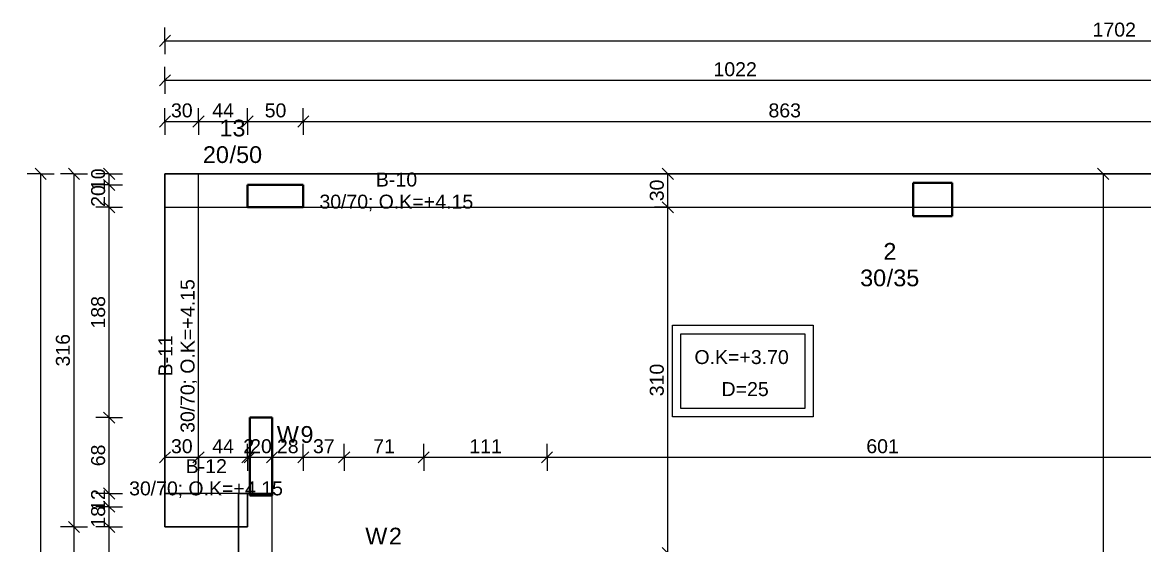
# Model space of a CAD drawing. Header units: centimetres. Extents: x 43 to 2252, y 95 to 1890.
# Drawn here: x 43 to 1049, y 1422 to 1890 of the extents above; entities that cross this region are included whole.
import ezdxf

# ---------------------------------------------------------------- set-up
doc = ezdxf.new("R2010")
doc.units = ezdxf.units.CM
doc.linetypes.add('Beton Ole', pattern=[0.3, 0.15, -0.15])
for name, color, linetype, lineweight in [('Dimensions', 130, 'Continuous', 9), ('Dimensions-50', 130, 'Continuous', 9), ('Floor Tags', 130, 'Continuous', 9), ('IfcBuildingElementProxy', 7, 'Continuous', 18), ('IfcColumn', 6, 'Continuous', 18), ('IfcSlab', 7, 'Continuous', 18), ('IfcWall', 7, 'Continuous', 25), ('Structural Column Tags', 130, 'Continuous', 9), ('Structural Columns', 6, 'Continuous', 50), ('Structural Framing Tags', 130, 'Continuous', 9), ('Wall Tags', 130, 'Continuous', 9)]:
    doc.layers.add(name, color=color, linetype=linetype, lineweight=lineweight)
doc.styles.add('Arial', font='arial.ttf', dxfattribs={"height": 12.5})
doc.styles.add('Arial_1', font='arial.ttf', dxfattribs={"height": 15})
doc.dimstyles.new('Deng_-_2mm_Arial_2', dxfattribs={"dimscale": 30.48, "dimtxt": 12.753242, "dimasz": 0.328084, "dimexe": 0.393701, "dimexo": 0.0625, "dimgap": 0, "dimtad": 1, "dimdec": 0, "dimzin": 0, "dimdsep": 46, "dimtxsty": 'Arial', "dimblk1": 'OBLIQUE', "dimblk2": 'OBLIQUE', "dimsah": 1, "dimcen": 0.09, "dimazin": 0, "dimtfac": 1, "dimtdec": 4, "dimtix": 1, "dimtmove": 0, "dimatfit": 3, "dimfxl": 0.393701, "dimfxlon": 1, "dimtvp": 1, "dimtolj": 1, "dimtzin": 0, "dimarcsym": 2})

# ---------------------------------------------------------------- blocks, each defined once
blk = doc.blocks.new('M_Concrete-Rectangular Beam1 - 30_70-8936688-K-31')
at = {"layer": 'IfcBuildingElementProxy'}
for p, q in [((-105.3, 15), (-105.3, 7.1)), ((-105.3, 7.1), (-105.3, 15)), ((140, 15), (-105.3, 15)), ((-105.3, 15), (170, 15)), ((170, 15), (140, 15)), ((170, 15), (170, 7)), ((170, 5), (170, 15)), ((170, 7), (170, 5)), ((-105.3, -15), (168, -15)), ((-105.3, -15), (168, -15))]:
    blk.add_line(p, q, dxfattribs=at)
at = {"layer": 'IfcBuildingElementProxy', "color": 43}
for p, q in [((-105.3, 7.1), (-105.3, -15)), ((-105.3, -15), (-105.3, 7.1)), ((170, 5), (170, -15)), ((170, -15), (170, 5)), ((168, -15), (170, -15)), ((168, -15), (170, -15))]:
    blk.add_line(p, q, dxfattribs=at)
blk = doc.blocks.new('M_Concrete-Rectangular Beam1 - 30_70-9055821-K-31')
at = {"layer": 'IfcBuildingElementProxy'}
for p, q in [((-36, 15), (-36, -15)), ((-36, -15), (-36, 15)), ((-28, 15), (-36, 15)), ((-36, 15), (38, 15)), ((38, 15), (-28, 15)), ((38, 15), (38, -15)), ((38, -15), (38, 15)), ((-36, -15), (-28, -15)), ((-36, -15), (38, -15)), ((-28, -15), (8, -15)), ((8, -15), (38, -15))]:
    blk.add_line(p, q, dxfattribs=at)
blk = doc.blocks.new('M_Concrete-Rectangular Beam1 - 30_70-8937040-K-31')
at = {"layer": 'IfcBuildingElementProxy'}
for p, q in [((-135.7, 15), (-135.7, -15)), ((-135.7, -15), (-135.7, 15)), ((120.8, 15), (-135.7, 15)), ((-135.7, 15), (150.8, 15)), ((150.8, 15), (120.8, 15)), ((150.8, 15), (150.8, -15)), ((150.8, -15), (150.8, 15)), ((-135.7, -15), (120.8, -15)), ((-135.7, -15), (150.8, -15)), ((120.8, -15), (150.8, -15))]:
    blk.add_line(p, q, dxfattribs=at)
blk = doc.blocks.new('M_Concrete-Rectangular Beam1 - 30_70-9004082-K-31')
at = {"layer": 'IfcBuildingElementProxy'}
for p, q in [((-126.5, 15), (-126.5, -15)), ((-126.5, -15), (-126.5, 15)), ((-96.5, 15), (-126.5, 15)), ((-126.5, 15), (895.6, 15)), ((895.6, 15), (-96.5, 15)), ((-126.5, -15), (-96.5, -15)), ((-126.5, -15), (-52.5, -15)), ((-96.5, -15), (-52.5, -15)), ((-2.5, -15), (544.2, -15)), ((-2.5, -15), (544.2, -15)), ((579.2, -15), (860.6, -15)), ((579.2, -15), (895.6, -15))]:
    blk.add_line(p, q, dxfattribs=at)
at = {"layer": 'IfcBuildingElementProxy', "color": 252}
for p, q in [((-52.5, -15), (-2.5, -15)), ((-52.5, -15), (-2.5, -15)), ((544.2, -15), (579.2, -15)), ((544.2, -15), (579.2, -15))]:
    blk.add_line(p, q, dxfattribs=at)
blk = doc.blocks.new('TAGFLOOR - D_-1983752-K-31')
at = {"layer": 'Floor Tags'}
for p, q in [((-1.548, -0.773), (-1.548, 0.87)), ((-1.548, 0.87), (0.976, 0.87)), ((0.976, 0.87), (0.976, -0.773)), ((-1.398, 0.72), (0.826, 0.72)), ((-1.398, -0.623), (-1.398, 0.72)), ((0.826, 0.72), (0.826, -0.623)), ((0.976, -0.773), (-1.548, -0.773)), ((0.826, -0.623), (-1.398, -0.623))]:
    blk.add_line(p, q, dxfattribs=at)
blk = doc.blocks.new('DIMBLOCK1-K-31')
at = {"layer": 'Dimensions-50', "transparency": 16777216}
for p, q in [((170.7, 1801.6), (170.7, 1813.6)), ((200.7, 1801.6), (200.7, 1813.6)), ((170.7, 1801.6), (165.7, 1796.6)), ((170.7, 1801.6), (175.7, 1806.6)), ((170.7, 1801.6), (200.7, 1801.6)), ((170.7, 1801.6), (170.7, 1789.6)), ((200.7, 1801.6), (195.7, 1796.6)), ((200.7, 1801.6), (205.7, 1806.6)), ((200.7, 1801.6), (200.7, 1789.6))]:
    blk.add_line(p, q, dxfattribs=at)
at = {"layer": 'Dimensions-50', "color": 0, "transparency": 16777216, "insert": (176.1, 1817.8), "char_height": 12.5, "width": 23.074, "attachment_point": 1, "line_spacing_factor": 0.941778, "style": 'Arial'}
blk.add_mtext('30', dxfattribs=at)
blk = doc.blocks.new('_Oblique')
at = {"color": 0, "linetype": 'ByBlock', "lineweight": -2}
blk.add_line((-0.5, -0.5), (0.5, 0.5), dxfattribs=at)
blk = doc.blocks.new('DIMBLOCK2-K-31')
at = {"layer": 'Dimensions-50', "transparency": 16777216}
for p, q in [((200.7, 1801.6), (200.7, 1813.6)), ((244.7, 1801.6), (244.7, 1813.6)), ((200.7, 1801.6), (195.7, 1796.6)), ((200.7, 1801.6), (205.7, 1806.6)), ((200.7, 1801.6), (244.7, 1801.6)), ((200.7, 1801.6), (200.7, 1789.6)), ((244.7, 1801.6), (239.7, 1796.6)), ((244.7, 1801.6), (249.7, 1806.6)), ((244.7, 1801.6), (244.7, 1789.6))]:
    blk.add_line(p, q, dxfattribs=at)
at = {"layer": 'Dimensions-50', "color": 0, "transparency": 16777216, "insert": (213.1, 1817.8), "char_height": 12.5, "width": 23.074, "attachment_point": 1, "line_spacing_factor": 0.941778, "style": 'Arial'}
blk.add_mtext('44', dxfattribs=at)
blk = doc.blocks.new('DIMBLOCK3-K-31')
at = {"layer": 'Dimensions-50', "transparency": 16777216}
for p, q in [((244.7, 1801.6), (244.7, 1813.6)), ((294.7, 1801.6), (294.7, 1813.6)), ((244.7, 1801.6), (239.7, 1796.6)), ((244.7, 1801.6), (249.7, 1806.6)), ((244.7, 1801.6), (294.7, 1801.6)), ((244.7, 1801.6), (244.7, 1789.6)), ((294.7, 1801.6), (289.7, 1796.6)), ((294.7, 1801.6), (299.7, 1806.6)), ((294.7, 1801.6), (294.7, 1789.6))]:
    blk.add_line(p, q, dxfattribs=at)
at = {"layer": 'Dimensions-50', "color": 0, "transparency": 16777216, "insert": (260.1, 1817.8), "char_height": 12.5, "width": 23.074, "attachment_point": 1, "line_spacing_factor": 0.941778, "style": 'Arial'}
blk.add_mtext('50', dxfattribs=at)
blk = doc.blocks.new('DIMBLOCK4-K-31')
at = {"layer": 'Dimensions-50', "transparency": 16777216}
for p, q in [((294.7, 1801.6), (294.7, 1813.6)), ((1157.8, 1801.6), (1157.8, 1813.6)), ((294.7, 1801.6), (289.7, 1796.6)), ((294.7, 1801.6), (299.7, 1806.6)), ((294.7, 1801.6), (1157.8, 1801.6)), ((294.7, 1801.6), (294.7, 1789.6)), ((1157.8, 1801.6), (1152.8, 1796.6)), ((1157.8, 1801.6), (1162.8, 1806.6)), ((1157.8, 1801.6), (1157.8, 1789.6))]:
    blk.add_line(p, q, dxfattribs=at)
at = {"layer": 'Dimensions-50', "color": 0, "transparency": 16777216, "insert": (711.8, 1817.8), "char_height": 12.5, "width": 34.61, "attachment_point": 1, "line_spacing_factor": 0.941778, "style": 'Arial'}
blk.add_mtext('863', dxfattribs=at)
blk = doc.blocks.new('DIMBLOCK8-K-31')
at = {"layer": 'Dimensions-50', "transparency": 16777216}
for p, q in [((170.7, 1838.5), (170.7, 1850.5)), ((170.7, 1838.5), (175.7, 1843.5)), ((1192.8, 1838.5), (1192.8, 1850.5)), ((1192.8, 1838.5), (1197.8, 1843.5)), ((170.7, 1838.5), (165.7, 1833.5)), ((170.7, 1838.5), (1192.8, 1838.5)), ((170.7, 1838.5), (170.7, 1826.5)), ((1192.8, 1838.5), (1187.8, 1833.5)), ((1192.8, 1838.5), (1192.8, 1826.5))]:
    blk.add_line(p, q, dxfattribs=at)
at = {"layer": 'Dimensions-50', "color": 0, "transparency": 16777216, "insert": (662.5, 1854.7), "char_height": 12.5, "width": 46.147, "attachment_point": 1, "line_spacing_factor": 0.941778, "style": 'Arial'}
blk.add_mtext('1022', dxfattribs=at)
blk = doc.blocks.new('DIMBLOCK10-K-31')
at = {"layer": 'Dimensions-50', "transparency": 16777216}
for p, q in [((170.7, 1873.9), (170.7, 1885.9)), ((1872.6, 1873.9), (1872.6, 1885.9)), ((170.7, 1873.9), (165.7, 1868.9)), ((170.7, 1873.9), (175.7, 1878.9)), ((170.7, 1873.9), (1872.6, 1873.9)), ((170.7, 1873.9), (170.7, 1861.9)), ((1872.6, 1873.9), (1867.6, 1868.9)), ((1872.6, 1873.9), (1877.6, 1878.9)), ((1872.6, 1873.9), (1872.6, 1861.9))]:
    blk.add_line(p, q, dxfattribs=at)
at = {"layer": 'Dimensions-50', "color": 0, "transparency": 16777216, "insert": (1002.4, 1890.2), "char_height": 12.5, "width": 46.147, "attachment_point": 1, "line_spacing_factor": 0.941778, "style": 'Arial'}
blk.add_mtext('1702', dxfattribs=at)
blk = doc.blocks.new('DIMBLOCK71-K-31')
at = {"layer": 'Dimensions-50', "transparency": 16777216}
for p, q in [((120.7, 1438.2), (115.7, 1443.2)), ((120.7, 1438.2), (108.7, 1438.2)), ((120.7, 1204.4), (120.7, 1438.2)), ((120.7, 1438.2), (125.7, 1433.2)), ((120.7, 1438.2), (132.7, 1438.2)), ((120.7, 1204.4), (115.7, 1209.4)), ((120.7, 1204.4), (108.7, 1204.4)), ((120.7, 1204.4), (125.7, 1199.4)), ((120.7, 1204.4), (132.7, 1204.4))]:
    blk.add_line(p, q, dxfattribs=at)
at = {"layer": 'Dimensions-50', "color": 0, "transparency": 16777216, "insert": (104.5, 1306.9), "char_height": 12.5, "width": 34.61, "attachment_point": 1, "rotation": 90, "line_spacing_factor": 0.941778, "style": 'Arial'}
blk.add_mtext('234', dxfattribs=at)
blk = doc.blocks.new('DIMBLOCK72-K-31')
at = {"layer": 'Dimensions-50', "transparency": 16777216}
for p, q in [((120.7, 1456.3), (115.7, 1461.3)), ((120.7, 1456.3), (108.7, 1456.3)), ((120.7, 1438.2), (120.7, 1456.3)), ((120.7, 1456.3), (125.7, 1451.3)), ((120.7, 1456.3), (132.7, 1456.3)), ((120.7, 1438.2), (115.7, 1443.2)), ((120.7, 1438.2), (108.7, 1438.2)), ((120.7, 1438.2), (125.7, 1433.2)), ((120.7, 1438.2), (132.7, 1438.2))]:
    blk.add_line(p, q, dxfattribs=at)
at = {"layer": 'Dimensions-50', "color": 0, "transparency": 16777216, "insert": (104.5, 1437.6), "char_height": 12.5, "width": 23.074, "attachment_point": 1, "rotation": 90, "line_spacing_factor": 0.941778, "style": 'Arial'}
blk.add_mtext('18', dxfattribs=at)
blk = doc.blocks.new('DIMBLOCK73-K-31')
at = {"layer": 'Dimensions-50', "transparency": 16777216}
for p, q in [((120.7, 1468.2), (115.7, 1473.2)), ((120.7, 1468.2), (108.7, 1468.2)), ((120.7, 1456.3), (115.7, 1461.3)), ((120.7, 1456.3), (120.7, 1468.2)), ((120.7, 1468.2), (125.7, 1463.2)), ((120.7, 1468.2), (132.7, 1468.2)), ((120.7, 1456.3), (108.7, 1456.3)), ((120.7, 1456.3), (125.7, 1451.3)), ((120.7, 1456.3), (132.7, 1456.3))]:
    blk.add_line(p, q, dxfattribs=at)
at = {"layer": 'Dimensions-50', "color": 0, "transparency": 16777216, "insert": (104.5, 1452.6), "char_height": 12.5, "width": 23.074, "attachment_point": 1, "rotation": 90, "line_spacing_factor": 0.941778, "style": 'Arial'}
blk.add_mtext('12', dxfattribs=at)
blk = doc.blocks.new('DIMBLOCK74-K-31')
at = {"layer": 'Dimensions-50', "transparency": 16777216}
for p, q in [((120.7, 1536.2), (115.7, 1541.2)), ((120.7, 1536.2), (108.7, 1536.2)), ((120.7, 1468.2), (120.7, 1536.2)), ((120.7, 1536.2), (125.7, 1531.2)), ((120.7, 1536.2), (132.7, 1536.2)), ((120.7, 1468.2), (115.7, 1473.2)), ((120.7, 1468.2), (108.7, 1468.2)), ((120.7, 1468.2), (125.7, 1463.2)), ((120.7, 1468.2), (132.7, 1468.2))]:
    blk.add_line(p, q, dxfattribs=at)
at = {"layer": 'Dimensions-50', "color": 0, "transparency": 16777216, "insert": (104.5, 1492.6), "char_height": 12.5, "width": 23.074, "attachment_point": 1, "rotation": 90, "line_spacing_factor": 0.941778, "style": 'Arial'}
blk.add_mtext('68', dxfattribs=at)
blk = doc.blocks.new('DIMBLOCK75-K-31')
at = {"layer": 'Dimensions-50', "transparency": 16777216}
for p, q in [((120.7, 1724.7), (108.7, 1724.7)), ((120.7, 1724.7), (115.7, 1729.7)), ((120.7, 1536.2), (120.7, 1724.7)), ((120.7, 1724.7), (125.7, 1719.7)), ((120.7, 1724.7), (132.7, 1724.7)), ((120.7, 1536.2), (115.7, 1541.2)), ((120.7, 1536.2), (108.7, 1536.2)), ((120.7, 1536.2), (125.7, 1531.2)), ((120.7, 1536.2), (132.7, 1536.2))]:
    blk.add_line(p, q, dxfattribs=at)
at = {"layer": 'Dimensions-50', "color": 0, "transparency": 16777216, "insert": (104.5, 1616), "char_height": 12.5, "width": 34.61, "attachment_point": 1, "rotation": 90, "line_spacing_factor": 0.941778, "style": 'Arial'}
blk.add_mtext('188', dxfattribs=at)
blk = doc.blocks.new('DIMBLOCK76-K-31')
at = {"layer": 'Dimensions-50', "transparency": 16777216}
for p, q in [((120.7, 1744.7), (108.7, 1744.7)), ((120.7, 1744.7), (115.7, 1749.7)), ((120.7, 1724.7), (120.7, 1744.7)), ((120.7, 1744.7), (125.7, 1739.7)), ((120.7, 1744.7), (132.7, 1744.7)), ((120.7, 1724.7), (108.7, 1724.7)), ((120.7, 1724.7), (115.7, 1729.7)), ((120.7, 1724.7), (125.7, 1719.7)), ((120.7, 1724.7), (132.7, 1724.7))]:
    blk.add_line(p, q, dxfattribs=at)
at = {"layer": 'Dimensions-50', "color": 0, "transparency": 16777216, "insert": (104.5, 1725.1), "char_height": 12.5, "width": 23.074, "attachment_point": 1, "rotation": 90, "line_spacing_factor": 0.941778, "style": 'Arial'}
blk.add_mtext('20', dxfattribs=at)
blk = doc.blocks.new('DIMBLOCK77-K-31')
at = {"layer": 'Dimensions-50', "transparency": 16777216}
for p, q in [((120.7, 1754.7), (108.7, 1754.7)), ((120.7, 1754.7), (115.7, 1759.7)), ((120.7, 1744.7), (120.7, 1754.7)), ((120.7, 1754.7), (125.7, 1749.7)), ((120.7, 1754.7), (132.7, 1754.7)), ((120.7, 1744.7), (108.7, 1744.7)), ((120.7, 1744.7), (115.7, 1749.7)), ((120.7, 1744.7), (125.7, 1739.7)), ((120.7, 1744.7), (132.7, 1744.7))]:
    blk.add_line(p, q, dxfattribs=at)
at = {"layer": 'Dimensions-50', "color": 0, "transparency": 16777216, "insert": (104.5, 1740.1), "char_height": 12.5, "width": 23.074, "attachment_point": 1, "rotation": 90, "line_spacing_factor": 0.941778, "style": 'Arial'}
blk.add_mtext('10', dxfattribs=at)
blk = doc.blocks.new('DIMBLOCK78-K-31')
at = {"layer": 'Dimensions-50', "transparency": 16777216}
for p, q in [((89.1, 1754.7), (77.1, 1754.7)), ((89.1, 1754.7), (84.1, 1759.7)), ((89.1, 1754.7), (89.1, 1438.2)), ((89.1, 1754.7), (94.1, 1749.7)), ((89.1, 1754.7), (101.1, 1754.7)), ((89.1, 1438.2), (84.1, 1443.2)), ((89.1, 1438.2), (77.1, 1438.2)), ((89.1, 1438.2), (94.1, 1433.2)), ((89.1, 1438.2), (101.1, 1438.2))]:
    blk.add_line(p, q, dxfattribs=at)
at = {"layer": 'Dimensions-50', "color": 0, "transparency": 16777216, "insert": (72.9, 1582), "char_height": 12.5, "width": 34.61, "attachment_point": 1, "rotation": 90, "line_spacing_factor": 0.941778, "style": 'Arial'}
blk.add_mtext('316', dxfattribs=at)
blk = doc.blocks.new('DIMBLOCK79-K-31')
at = {"layer": 'Dimensions-50', "transparency": 16777216}
for p, q in [((89.1, 1438.2), (84.1, 1443.2)), ((89.1, 1438.2), (77.1, 1438.2)), ((89.1, 1438.2), (89.1, 1162.9)), ((89.1, 1438.2), (94.1, 1433.2)), ((89.1, 1438.2), (101.1, 1438.2)), ((89.1, 1162.9), (84.1, 1167.9)), ((89.1, 1162.9), (77.1, 1162.9)), ((89.1, 1162.9), (94.1, 1157.9)), ((89.1, 1162.9), (101.1, 1162.9))]:
    blk.add_line(p, q, dxfattribs=at)
at = {"layer": 'Dimensions-50', "color": 0, "transparency": 16777216, "insert": (72.9, 1286.2), "char_height": 12.5, "width": 34.61, "attachment_point": 1, "rotation": 90, "line_spacing_factor": 0.941778, "style": 'Arial'}
blk.add_mtext('275', dxfattribs=at)
blk = doc.blocks.new('DIMBLOCK82-K-31')
at = {"layer": 'Dimensions-50', "transparency": 16777216}
for p, q in [((59.3, 1754.7), (47.3, 1754.7)), ((59.3, 1754.7), (54.3, 1759.7)), ((59.3, 289.8), (59.3, 1754.7)), ((59.3, 1754.7), (64.3, 1749.7)), ((59.3, 1754.7), (71.3, 1754.7)), ((59.3, 289.8), (54.3, 294.8)), ((59.3, 289.8), (47.3, 289.8)), ((59.3, 289.8), (64.3, 284.8)), ((59.3, 289.8), (71.3, 289.8))]:
    blk.add_line(p, q, dxfattribs=at)
at = {"layer": 'Dimensions-50', "color": 0, "transparency": 16777216, "insert": (43.1, 1003), "char_height": 12.5, "width": 46.147, "attachment_point": 1, "rotation": 90, "line_spacing_factor": 0.941778, "style": 'Arial'}
blk.add_mtext('1465', dxfattribs=at)
blk = doc.blocks.new('DIMBLOCK83-K-31')
at = {"layer": 'Dimensions-50', "transparency": 16777216}
for p, q in [((170.7, 1500.6), (170.7, 1512.6)), ((200.7, 1500.6), (200.7, 1512.6)), ((170.7, 1500.6), (165.7, 1495.6)), ((170.7, 1500.6), (175.7, 1505.6)), ((170.7, 1500.6), (200.7, 1500.6)), ((170.7, 1500.6), (170.7, 1488.6)), ((200.7, 1500.6), (195.7, 1495.6)), ((200.7, 1500.6), (205.7, 1505.6)), ((200.7, 1500.6), (200.7, 1488.6))]:
    blk.add_line(p, q, dxfattribs=at)
at = {"layer": 'Dimensions-50', "color": 0, "transparency": 16777216, "insert": (176.1, 1516.8), "char_height": 12.5, "width": 23.074, "attachment_point": 1, "line_spacing_factor": 0.941778, "style": 'Arial'}
blk.add_mtext('30', dxfattribs=at)
blk = doc.blocks.new('DIMBLOCK84-K-31')
at = {"layer": 'Dimensions-50', "transparency": 16777216}
for p, q in [((200.7, 1500.6), (200.7, 1512.6)), ((244.7, 1500.6), (244.7, 1512.6)), ((200.7, 1500.6), (195.7, 1495.6)), ((200.7, 1500.6), (205.7, 1505.6)), ((200.7, 1500.6), (244.7, 1500.6)), ((200.7, 1500.6), (200.7, 1488.6)), ((244.7, 1500.6), (239.7, 1495.6)), ((244.7, 1500.6), (249.7, 1505.6)), ((244.7, 1500.6), (244.7, 1488.6))]:
    blk.add_line(p, q, dxfattribs=at)
at = {"layer": 'Dimensions-50', "color": 0, "transparency": 16777216, "insert": (213.1, 1516.8), "char_height": 12.5, "width": 23.074, "attachment_point": 1, "line_spacing_factor": 0.941778, "style": 'Arial'}
blk.add_mtext('44', dxfattribs=at)
blk = doc.blocks.new('DIMBLOCK85-K-31')
at = {"layer": 'Dimensions-50', "transparency": 16777216}
for p, q in [((244.7, 1500.6), (244.7, 1512.6)), ((246.7, 1500.6), (246.7, 1512.6)), ((244.7, 1500.6), (239.7, 1495.6)), ((246.7, 1500.6), (241.7, 1495.6)), ((244.7, 1500.6), (249.7, 1505.6)), ((244.7, 1500.6), (246.7, 1500.6)), ((244.7, 1500.6), (244.7, 1488.6)), ((246.7, 1500.6), (251.7, 1505.6)), ((246.7, 1500.6), (246.7, 1488.6))]:
    blk.add_line(p, q, dxfattribs=at)
at = {"layer": 'Dimensions-50', "color": 0, "transparency": 16777216, "insert": (240.9, 1516.8), "char_height": 12.5, "width": 11.537, "attachment_point": 1, "line_spacing_factor": 0.941778, "style": 'Arial'}
blk.add_mtext('\\fArial|b0|i0|c177|p34|;2', dxfattribs=at)
blk = doc.blocks.new('DIMBLOCK86-K-31')
at = {"layer": 'Dimensions-50', "transparency": 16777216}
for p, q in [((246.7, 1500.6), (246.7, 1512.6)), ((266.7, 1500.6), (266.7, 1512.6)), ((246.7, 1500.6), (241.7, 1495.6)), ((246.7, 1500.6), (251.7, 1505.6)), ((246.7, 1500.6), (266.7, 1500.6)), ((246.7, 1500.6), (246.7, 1488.6)), ((266.7, 1500.6), (261.7, 1495.6)), ((266.7, 1500.6), (271.7, 1505.6)), ((266.7, 1500.6), (266.7, 1488.6))]:
    blk.add_line(p, q, dxfattribs=at)
at = {"layer": 'Dimensions-50', "color": 0, "transparency": 16777216, "insert": (247.1, 1516.8), "char_height": 12.5, "width": 23.074, "attachment_point": 1, "line_spacing_factor": 0.941778, "style": 'Arial'}
blk.add_mtext('20', dxfattribs=at)
blk = doc.blocks.new('DIMBLOCK87-K-31')
at = {"layer": 'Dimensions-50', "transparency": 16777216}
for p, q in [((266.7, 1500.6), (266.7, 1512.6)), ((294.7, 1500.6), (294.7, 1512.6)), ((266.7, 1500.6), (261.7, 1495.6)), ((266.7, 1500.6), (271.7, 1505.6)), ((266.7, 1500.6), (294.7, 1500.6)), ((266.7, 1500.6), (266.7, 1488.6)), ((294.7, 1500.6), (289.7, 1495.6)), ((294.7, 1500.6), (299.7, 1505.6)), ((294.7, 1500.6), (294.7, 1488.6))]:
    blk.add_line(p, q, dxfattribs=at)
at = {"layer": 'Dimensions-50', "color": 0, "transparency": 16777216, "insert": (271.1, 1516.8), "char_height": 12.5, "width": 23.074, "attachment_point": 1, "line_spacing_factor": 0.941778, "style": 'Arial'}
blk.add_mtext('28', dxfattribs=at)
blk = doc.blocks.new('DIMBLOCK88-K-31')
at = {"layer": 'Dimensions-50', "transparency": 16777216}
for p, q in [((294.7, 1500.6), (294.7, 1512.6)), ((331.4, 1500.6), (331.4, 1512.6)), ((294.7, 1500.6), (289.7, 1495.6)), ((294.7, 1500.6), (299.7, 1505.6)), ((294.7, 1500.6), (331.4, 1500.6)), ((294.7, 1500.6), (294.7, 1488.6)), ((331.4, 1500.6), (326.4, 1495.6)), ((331.4, 1500.6), (336.4, 1505.6)), ((331.4, 1500.6), (331.4, 1488.6))]:
    blk.add_line(p, q, dxfattribs=at)
at = {"layer": 'Dimensions-50', "color": 0, "transparency": 16777216, "insert": (303.4, 1516.8), "char_height": 12.5, "width": 23.074, "attachment_point": 1, "line_spacing_factor": 0.941778, "style": 'Arial'}
blk.add_mtext('37', dxfattribs=at)
blk = doc.blocks.new('DIMBLOCK89-K-31')
at = {"layer": 'Dimensions-50', "transparency": 16777216}
for p, q in [((331.4, 1500.6), (331.4, 1512.6)), ((402.7, 1500.6), (402.7, 1512.6)), ((331.4, 1500.6), (326.4, 1495.6)), ((331.4, 1500.6), (336.4, 1505.6)), ((331.4, 1500.6), (402.7, 1500.6)), ((331.4, 1500.6), (331.4, 1488.6)), ((402.7, 1500.6), (397.7, 1495.6)), ((402.7, 1500.6), (407.7, 1505.6)), ((402.7, 1500.6), (402.7, 1488.6))]:
    blk.add_line(p, q, dxfattribs=at)
at = {"layer": 'Dimensions-50', "color": 0, "transparency": 16777216, "insert": (357.4, 1516.8), "char_height": 12.5, "width": 23.074, "attachment_point": 1, "line_spacing_factor": 0.941778, "style": 'Arial'}
blk.add_mtext('71', dxfattribs=at)
blk = doc.blocks.new('DIMBLOCK90-K-31')
at = {"layer": 'Dimensions-50', "transparency": 16777216}
for p, q in [((402.7, 1500.6), (402.7, 1512.6)), ((513.3, 1500.6), (513.3, 1512.6)), ((402.7, 1500.6), (397.7, 1495.6)), ((402.7, 1500.6), (407.7, 1505.6)), ((402.7, 1500.6), (513.3, 1500.6)), ((402.7, 1500.6), (402.7, 1488.6)), ((513.3, 1500.6), (508.3, 1495.6)), ((513.3, 1500.6), (518.3, 1505.6)), ((513.3, 1500.6), (513.3, 1488.6))]:
    blk.add_line(p, q, dxfattribs=at)
at = {"layer": 'Dimensions-50', "color": 0, "transparency": 16777216, "insert": (443.6, 1516.8), "char_height": 12.5, "width": 34.61, "attachment_point": 1, "line_spacing_factor": 0.941778, "style": 'Arial'}
blk.add_mtext('111', dxfattribs=at)
blk = doc.blocks.new('DIMBLOCK91-K-31')
at = {"layer": 'Dimensions-50', "transparency": 16777216}
for p, q in [((513.3, 1500.6), (513.3, 1512.6)), ((1114.6, 1500.6), (1114.6, 1512.6)), ((513.3, 1500.6), (508.3, 1495.6)), ((513.3, 1500.6), (518.3, 1505.6)), ((513.3, 1500.6), (1114.6, 1500.6)), ((513.3, 1500.6), (513.3, 1488.6)), ((1114.6, 1500.6), (1109.6, 1495.6)), ((1114.6, 1500.6), (1119.6, 1505.6)), ((1114.6, 1500.6), (1114.6, 1488.6))]:
    blk.add_line(p, q, dxfattribs=at)
at = {"layer": 'Dimensions-50', "color": 0, "transparency": 16777216, "insert": (799.5, 1516.8), "char_height": 12.5, "width": 34.61, "attachment_point": 1, "line_spacing_factor": 0.941778, "style": 'Arial'}
blk.add_mtext('601', dxfattribs=at)
blk = doc.blocks.new('DIMBLOCK169-K-31')
at = {"layer": 'Dimensions-50', "transparency": 16777216}
for p, q in [((1011.9, 1754.7), (999.9, 1754.7)), ((1011.9, 1754.7), (1006.9, 1759.7)), ((1011.9, 1754.7), (1011.9, 665.7)), ((1011.9, 1754.7), (1016.9, 1749.7)), ((1011.9, 1754.7), (1023.9, 1754.7)), ((1011.9, 665.7), (999.9, 665.7)), ((1011.9, 665.7), (1006.9, 670.7)), ((1011.9, 665.7), (1016.9, 660.7)), ((1011.9, 665.7), (1023.9, 665.7))]:
    blk.add_line(p, q, dxfattribs=at)
at = {"layer": 'Dimensions-50', "color": 0, "transparency": 16777216, "insert": (995.6, 1190.9), "char_height": 12.5, "width": 46.147, "attachment_point": 1, "rotation": 90, "line_spacing_factor": 0.941778, "style": 'Arial'}
blk.add_mtext('1089', dxfattribs=at)
blk = doc.blocks.new('DIMBLOCK193-K-31')
at = {"layer": 'Dimensions-50', "transparency": 16777216}
for p, q in [((621.6, 1724.7), (609.6, 1724.7)), ((621.6, 1724.7), (616.6, 1729.7)), ((621.6, 1414.7), (621.6, 1724.7)), ((621.6, 1724.7), (626.6, 1719.7)), ((621.6, 1724.7), (633.6, 1724.7)), ((621.6, 1414.7), (616.6, 1419.7)), ((621.6, 1414.7), (609.6, 1414.7)), ((621.6, 1414.7), (626.6, 1409.7)), ((621.6, 1414.7), (633.6, 1414.7))]:
    blk.add_line(p, q, dxfattribs=at)
at = {"layer": 'Dimensions-50', "color": 0, "transparency": 16777216, "insert": (605.4, 1555.3), "char_height": 12.5, "width": 34.61, "attachment_point": 1, "rotation": 90, "line_spacing_factor": 0.941778, "style": 'Arial'}
blk.add_mtext('310', dxfattribs=at)
blk = doc.blocks.new('DIMBLOCK194-K-31')
at = {"layer": 'Dimensions-50', "transparency": 16777216}
for p, q in [((621.6, 1754.7), (609.6, 1754.7)), ((621.6, 1754.7), (616.6, 1759.7)), ((621.6, 1724.7), (621.6, 1754.7)), ((621.6, 1754.7), (626.6, 1749.7)), ((621.6, 1754.7), (633.6, 1754.7)), ((621.6, 1724.7), (609.6, 1724.7)), ((621.6, 1724.7), (616.6, 1729.7)), ((621.6, 1724.7), (626.6, 1719.7)), ((621.6, 1724.7), (633.6, 1724.7))]:
    blk.add_line(p, q, dxfattribs=at)
at = {"layer": 'Dimensions-50', "color": 0, "transparency": 16777216, "insert": (605.4, 1730.1), "char_height": 12.5, "width": 23.074, "attachment_point": 1, "rotation": 90, "line_spacing_factor": 0.941778, "style": 'Arial'}
blk.add_mtext('30', dxfattribs=at)

msp = doc.modelspace()

# ---------------------------------------------------------------- linework, layer by layer
at = {"layer": 'IfcColumn', "color": 8, "linetype": 'Beton Ole', "lineweight": 35}
for p, q in [((244.7, 1744.7), (294.7, 1744.7)), ((244.7, 1724.7), (244.7, 1744.7)), ((294.7, 1744.7), (294.7, 1724.7)), ((841.5, 1716.7), (841.5, 1746.7)), ((841.5, 1746.7), (876.5, 1746.7)), ((876.5, 1746.7), (876.5, 1716.7)), ((294.7, 1724.7), (244.7, 1724.7)), ((876.5, 1716.7), (841.5, 1716.7))]:
    msp.add_line(p, q, dxfattribs=at)
at = {"layer": 'IfcSlab'}
for p, q in [((170.7, 1754.7), (1192.8, 1754.7)), ((170.7, 1438.2), (170.7, 1754.7)), ((236.7, 1438.2), (170.7, 1438.2)), ((236.7, 1162.9), (236.7, 1438.2))]:
    msp.add_line(p, q, dxfattribs=at)
at = {"layer": 'IfcWall', "color": 10, "lineweight": 35}
for p, q in [((246.7, 1466.3), (246.7, 1536.2)), ((246.7, 1536.2), (266.7, 1536.2)), ((266.7, 1536.2), (266.7, 1466.3)), ((266.7, 1466.3), (246.7, 1466.3))]:
    msp.add_line(p, q, dxfattribs=at)
at = {"layer": 'IfcWall', "color": 253, "linetype": 'Beton Ole', "lineweight": 35}
for p, q in [((246.7, 1536.2), (266.7, 1536.2)), ((246.7, 1466.3), (246.7, 1536.2)), ((266.7, 1536.2), (266.7, 1466.3)), ((246.7, 1466.3), (266.7, 1466.3))]:
    msp.add_line(p, q, dxfattribs=at)
at = {"layer": 'Structural Columns', "color": 10, "lineweight": 35}
for p, q in [((244.7, 1744.7), (294.7, 1744.7)), ((244.7, 1724.7), (244.7, 1744.7)), ((294.7, 1744.7), (294.7, 1724.7)), ((841.5, 1746.7), (876.5, 1746.7)), ((841.5, 1716.7), (841.5, 1746.7)), ((876.5, 1746.7), (876.5, 1716.7)), ((294.7, 1724.7), (244.7, 1724.7)), ((876.5, 1716.7), (841.5, 1716.7))]:
    msp.add_line(p, q, dxfattribs=at)

# ---------------------------------------------------------------- block references
at = {"layer": 'Floor Tags', "xscale": 49.99999999999998, "yscale": 49.99999999999998, "zscale": 49.99999999999998}
msp.add_blockref('TAGFLOOR - D_-1983752-K-31', (703.1, 1575.4), dxfattribs=at)
at = {"layer": 'IfcBuildingElementProxy'}
for name, p, rotation in [('M_Concrete-Rectangular Beam1 - 30_70-8937040-K-31', (185.7, 1603.9), 89.9999999999999), ('M_Concrete-Rectangular Beam1 - 30_70-9055821-K-31', (208.7, 1453.2), 180), ('M_Concrete-Rectangular Beam1 - 30_70-8936688-K-31', (251.7, 1298.2), 89.99999999999991)]:
    msp.add_blockref(name, p, dxfattribs=dict(at, rotation=rotation))
msp.add_blockref('M_Concrete-Rectangular Beam1 - 30_70-9004082-K-31', (297.2, 1739.7), dxfattribs=at)

# ---------------------------------------------------------------- texts
at = {"layer": 'Structural Column Tags', "color": 7, "char_height": 15, "attachment_point": 1, "style": 'Arial_1'}
for s, insert, width in [('13', (219.6, 1803.2), 28.861), ('20', (204.7, 1779.4), 28.861), ('\\fArial|b0|i0|c177|p34|;/', (228.6, 1779.4), 7.215), ('50', (234.5, 1779.4), 28.861), ('\\fArial|b0|i0|c177|p34|;2', (814.8, 1692.7), 14.43), ('30', (794, 1668.9), 28.861), ('\\fArial|b0|i0|c177|p34|;/', (817.8, 1668.9), 7.215), ('35', (823.7, 1668.9), 28.861)]:
    msp.add_mtext(s, dxfattribs=dict(at, insert=insert, width=width))
at = {"layer": 'Structural Framing Tags', "color": 7, "char_height": 12.5, "attachment_point": 1, "style": 'Arial'}
for s, insert, width in [('B-', (359.8, 1755.8), 21.245), ('10', (377.4, 1755.8), 23.249), ('30', (309.2, 1736), 23.249), ('\\fArial|b0|i0|c177|p34|;/', (328.4, 1736), 6.013), ('70', (333.4, 1736), 23.249), ('; O.K=+', (352.6, 1736), 73.354), ('4.15', (413.1, 1736), 40.886), ('12', (206.8, 1498.9), 23.249), ('B-', (189.2, 1498.9), 21.245), ('30', (138.6, 1479), 23.249), ('\\fArial|b0|i0|c177|p34|;/', (157.8, 1479), 6.013), ('70', (162.8, 1479), 23.249), ('; O.K=+', (182, 1479), 73.354), ('4.15', (242.5, 1479), 40.886)]:
    msp.add_mtext(s, dxfattribs=dict(at, insert=insert, width=width))
at = {"layer": 'Structural Framing Tags', "color": 7, "char_height": 12.5, "attachment_point": 1, "rotation": 90, "style": 'Arial'}
for s, insert, width in [('4.15', (184.7, 1626.3), 40.886), ('; O.K=+', (184.7, 1565.8), 73.354), ('11', (164.9, 1590.6), 23.249), ('B-', (164.9, 1573.1), 21.245), ('70', (184.7, 1546.6), 23.249), ('\\fArial|b0|i0|c177|p34|;/', (184.7, 1541.6), 6.013), ('30', (184.7, 1522.5), 23.249)]:
    msp.add_mtext(s, dxfattribs=dict(at, insert=insert, width=width))
at = {"layer": 'Wall Tags', "color": 7, "char_height": 15, "attachment_point": 1, "style": 'Arial_1'}
for s, insert, width in [('\\fArial|b0|i0|c177|p34|;W', (271, 1528.6), 25.654), ('\\fArial|b0|i0|c177|p34|;9', (292.2, 1528.6), 14.43), ('\\fArial|b0|i0|c177|p34|;W', (350.3, 1437.5), 25.654), ('\\fArial|b0|i0|c177|p34|;2', (371.5, 1437.5), 14.43)]:
    msp.add_mtext(s, dxfattribs=dict(at, insert=insert, width=width))

# ---------------------------------------------------------------- dimensions: what is measured, and where the dimension line sits
at = {"layer": 'Dimensions'}
for base, p1, p2, override, picture, middle in [((1872.6, 1873.9), (170.7, 1861.9), (1872.6, 1861.9), {"dimpost": '<>', "dimfxl": 1701.897614}, 'DIMBLOCK10-K-31', (1021.7, 1880.3)), ((1192.8, 1838.5), (170.7, 1826.5), (1192.8, 1826.5), {"dimpost": '<>', "dimfxl": 1022.105674}, 'DIMBLOCK8-K-31', (681.8, 1844.9)), ((200.7, 1801.6), (170.7, 1789.6), (200.7, 1789.6), {"dimpost": '<>', "dimfxl": 30}, 'DIMBLOCK1-K-31', (185.7, 1808)), ((244.7, 1801.6), (200.7, 1789.6), (244.7, 1789.6), {"dimpost": '<>', "dimfxl": 44.013727}, 'DIMBLOCK2-K-31', (222.7, 1807.9)), ((294.7, 1801.6), (244.7, 1789.6), (294.7, 1789.6), {"dimpost": '<>', "dimfxl": 50}, 'DIMBLOCK3-K-31', (269.7, 1808)), ((1157.8, 1801.6), (294.7, 1789.6), (1157.8, 1789.6), {"dimpost": '<>', "dimfxl": 863.091947}, 'DIMBLOCK4-K-31', (726.3, 1808)), ((200.7, 1500.6), (170.7, 1512.6), (200.7, 1512.6), {"dimpost": '<>', "dimfxl": 30}, 'DIMBLOCK83-K-31', (185.7, 1507)), ((244.7, 1500.6), (200.7, 1512.6), (244.7, 1512.6), {"dimpost": '<>', "dimfxl": 44.013727}, 'DIMBLOCK84-K-31', (222.7, 1506.9)), ((246.7, 1500.6), (244.7, 1512.6), (246.7, 1512.6), {"dimpost": '<>', "dimfxl": 2}, 'DIMBLOCK85-K-31', (245.7, 1506.9)), ((266.7, 1500.6), (246.7, 1512.6), (266.7, 1512.6), {"dimpost": '<>', "dimfxl": 20}, 'DIMBLOCK86-K-31', (256.7, 1507)), ((294.7, 1500.6), (266.7, 1512.6), (294.7, 1512.6), {"dimpost": '<>', "dimfxl": 28}, 'DIMBLOCK87-K-31', (280.7, 1507)), ((331.4, 1500.6), (294.7, 1512.6), (331.4, 1488.6), {"dimpost": '<>', "dimfxl": 43.820413}, 'DIMBLOCK88-K-31', (313, 1507)), ((402.7, 1500.6), (331.4, 1488.6), (402.7, 1488.6), {"dimpost": '<>', "dimfxl": 71.336277}, 'DIMBLOCK89-K-31', (367, 1506.9)), ((513.3, 1500.6), (402.7, 1488.6), (513.3, 1488.6), {"dimpost": '<>', "dimfxl": 110.534404}, 'DIMBLOCK90-K-31', (458, 1506.9)), ((1114.6, 1500.6), (513.3, 1488.6), (1114.6, 1488.6), {"dimpost": '<>', "dimfxl": 601.315773}, 'DIMBLOCK91-K-31', (813.9, 1507))]:
    dim = msp.add_linear_dim(base=base, p1=p1, p2=p2, dimstyle='Deng_-_2mm_Arial_2', override=override, dxfattribs=at)
    dim.commit()
    dim.dimension.update_dxf_attribs({"geometry": picture, "text_midpoint": middle})
for base, p1, p2, override, picture, middle in [((120.7, 1754.7), (132.7, 1744.7), (132.7, 1754.7), {"dimpost": '<>', "dimfxl": 10}, 'DIMBLOCK77-K-31', (114.4, 1749.7)), ((59.3, 1754.7), (71.3, 289.8), (71.3, 1754.7), {"dimpost": '<>', "dimfxl": 1464.843034}, 'DIMBLOCK82-K-31', (53, 1022.3)), ((89.1117, 1438.2174), (101.1117, 1754.6888), (101.1117, 1438.2174), {"dimpost": '<>', "dimfxl": 316.471429}, 'DIMBLOCK78-K-31', (82.7253, 1596.4531)), ((621.6, 1754.7), (609.6, 1724.7), (609.6, 1754.7), {"dimpost": '<>', "dimfxl": 30}, 'DIMBLOCK194-K-31', (615.2, 1739.7)), ((1011.9, 665.7), (1023.9, 1754.7), (999.9, 665.7), {"dimpost": '<>', "dimfxl": 1089.290697}, 'DIMBLOCK169-K-31', (1005.5, 1210.2)), ((120.7, 1744.7), (132.7, 1724.7), (132.7, 1744.7), {"dimpost": '<>', "dimfxl": 20}, 'DIMBLOCK76-K-31', (114.4, 1734.7)), ((120.7416, 1724.6888), (132.7416, 1536.2174), (132.7416, 1724.6888), {"dimpost": '<>', "dimfxl": 188.471429}, 'DIMBLOCK75-K-31', (114.3594, 1630.4531)), ((621.6, 1724.7), (609.6, 1414.7), (609.6, 1724.7), {"dimpost": '<>', "dimfxl": 310}, 'DIMBLOCK193-K-31', (615.2, 1569.7)), ((120.7, 1536.2), (132.7, 1468.2), (132.7, 1536.2), {"dimpost": '<>', "dimfxl": 68}, 'DIMBLOCK74-K-31', (114.4, 1502.2)), ((120.7, 1468.2), (132.7, 1456.3), (132.7, 1468.2), {"dimpost": '<>', "dimfxl": 11.964482}, 'DIMBLOCK73-K-31', (114.5, 1462.2)), ((120.7, 1456.3), (132.7, 1438.2), (132.7, 1456.3), {"dimpost": '<>', "dimfxl": 18.035518}, 'DIMBLOCK72-K-31', (114.4, 1447.2)), ((89.1, 1162.9), (101.1, 1438.2), (101.1, 1162.9), {"dimpost": '<>', "dimfxl": 275.286436}, 'DIMBLOCK79-K-31', (82.7, 1300.6)), ((120.7, 1438.2), (132.7, 1204.4), (132.7, 1438.2), {"dimpost": '<>', "dimfxl": 233.795409}, 'DIMBLOCK71-K-31', (114.4, 1321.3))]:
    dim = msp.add_linear_dim(base=base, p1=p1, p2=p2, angle=90, dimstyle='Deng_-_2mm_Arial_2', override=override, dxfattribs=at)
    dim.commit()
    dim.dimension.update_dxf_attribs({"geometry": picture, "text_midpoint": middle})

# ---------------------------------------------------------------- next in the draw order: texts
at = {"layer": 'Floor Tags', "color": 7, "char_height": 12.5, "attachment_point": 1, "style": 'Arial', "bg_fill": 3, "box_fill_scale": 1.25, "bg_fill_color": 256, "bg_fill_true_color": 13158600, "bg_fill_transparency": 0}
for s, insert, width in [('O.K=+', (645.4, 1596.7), 61.329), ('D=', (669.7, 1568), 27.658)]:
    msp.add_mtext(s, dxfattribs=dict(at, insert=insert, width=width))

# ---------------------------------------------------------------- next in the draw order: texts
for s, insert, width in [('3.70', (696, 1596.7), 40.886), ('25', (692.6, 1568), 23.249)]:
    msp.add_mtext(s, dxfattribs=dict(at, insert=insert, width=width))

doc.saveas('drawing.dxf')
